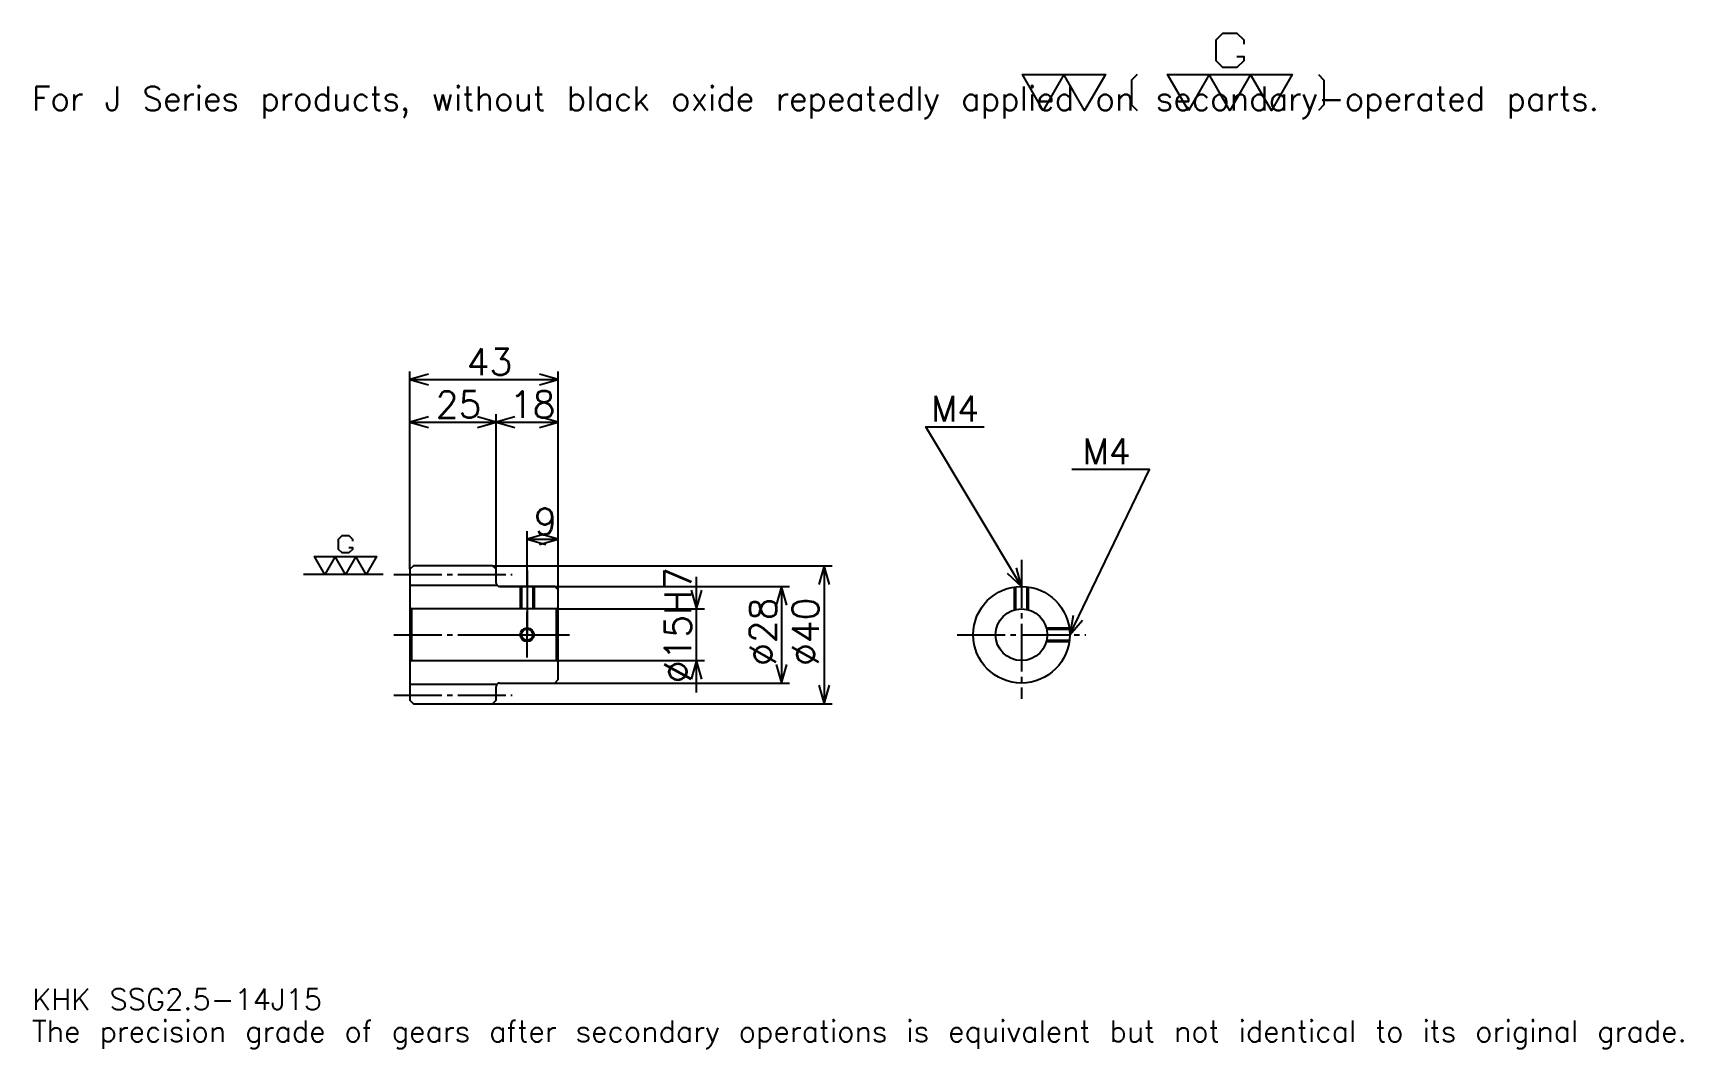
# Model space of a CAD drawing. Extents: x 16 to 494, y 6 to 300.
import ezdxf

# ---------------------------------------------------------------- set-up
doc = ezdxf.new("R2010")
doc.units = 0
doc.linetypes.add('DASHDOT', pattern=[18.521738, 13.891304, -1.543478, 1.543478, -1.543478])
doc.layers.get('0').update_dxf_attribs({"linetype": 'CONTINUOUS'})
doc.layers.add('DASHDOT', color=6, linetype='DASHDOT')
doc.styles.add('KANJI', font='TXT', dxfattribs={"bigfont": 'BIGFONT'})

msp = doc.modelspace()

# ---------------------------------------------------------------- linework, layer by layer
at = {"color": 5}
for p, q in [((125.021736, 145.793488), (125.021736, 202.130432)), ((168.021729, 145.793488), (168.021729, 202.130432)), ((125.021736, 199.815216), (168.021729, 199.815216)), ((125.021736, 187.467392), (150.021729, 187.467392)), ((150.021729, 145.793488), (150.021729, 189.782608)), ((150.021729, 187.467392), (168.021729, 187.467392)), ((159.021729, 145.793488), (159.021729, 155.826096)), ((159.021729, 153.510864), (168.021729, 153.510864)), ((125.021736, 144.793488), (125.021736, 145.793488)), ((149.021729, 145.793488), (168.021729, 145.793488)), ((150.021729, 144.793488), (150.021729, 145.793488)), ((159.021729, 139.793488), (159.021729, 145.793488)), ((159.021729, 139.793488), (159.021729, 145.793488)), ((168.021729, 145.793488), (247.510864, 145.793488)), ((168.021729, 138.793488), (168.021729, 145.793488)), ((245.195648, 145.793488), (245.195648, 105.79348)), ((151.021729, 139.793488), (168.021729, 139.793488)), ((168.021729, 139.793488), (235.16304, 139.793488)), ((208.152161, 109.032608), (208.152161, 142.554352)), ((232.847824, 139.793488), (232.847824, 111.79348)), ((168.021729, 133.293488), (210.467377, 133.293488)), ((168.021729, 118.29348), (210.467377, 118.29348)), ((151.021729, 111.79348), (168.021729, 111.79348)), ((168.021729, 111.79348), (235.16304, 111.79348)), ((149.021729, 105.79348), (168.021729, 105.79348)), ((168.021729, 105.79348), (247.510864, 105.79348))]:
    msp.add_line(p, q, dxfattribs=at)
at = {"color": 7}
msp.add_line((117.304344, 143.293488), (94.152168, 143.293488), dxfattribs=at)
at = {"color": 4}
for p, q in [((125.021736, 140.168488), (150.021729, 140.168488)), ((125.521736, 133.293488), (125.521736, 118.29348)), ((167.521729, 133.293488), (168.021729, 133.793488)), ((167.521729, 118.29348), (168.021729, 117.79348)), ((125.021736, 111.41848), (150.021729, 111.41848))]:
    msp.add_line(p, q, dxfattribs=at)
at = {"color": 7}
for points in [[(364.878265, 293.476959), (366.884766, 293.476959), (366.884766, 292.273041), (364.878265, 290.26651), (360.865204, 290.26651), (358.858704, 292.273041), (358.858704, 298.292603), (360.865204, 300.299133), (364.878265, 300.299133), (366.884766, 298.292603), (366.884766, 297.088684)], [(308.695648, 277.82608), (302.676086, 288.259979), (326.754333, 288.259979), (320.734772, 277.82608), (314.71521, 288.259979), (308.695648, 277.82608)], [(335.984344, 288.259979), (334.37912, 286.654785), (334.37912, 279.431305), (335.984344, 277.82608)], [(350.832611, 277.82608), (344.813049, 288.259979), (380.93042, 288.259979), (374.910858, 277.82608), (368.891296, 288.259979), (362.871735, 277.82608), (356.852173, 288.259979), (350.832611, 277.82608)], [(388.555206, 288.259979), (390.160431, 286.654785), (390.160431, 279.431305), (388.555206, 277.82608)], [(107.348907, 151.118912), (108.352173, 151.118912), (108.352173, 150.516953), (107.348907, 149.513702), (105.342392, 149.513702), (104.339127, 150.516953), (104.339127, 153.526733), (105.342392, 154.529999), (107.348907, 154.529999), (108.352173, 153.526733), (108.352173, 152.924789)], [(100.32608, 143.293488), (97.316299, 148.510437), (115.375, 148.510437), (112.365211, 143.293488), (109.355431, 148.510437), (106.34565, 143.293488), (103.335869, 148.510437), (100.32608, 143.293488)]]:
    msp.add_lwpolyline(points, dxfattribs=at)
at = {"color": 5}
for points in [[(130.423904, 201.358704), (125.021736, 199.815216), (130.423904, 198.271744)], [(162.619568, 198.271744), (168.021729, 199.815216), (162.619568, 201.358704)], [(130.423904, 189.010864), (125.021736, 187.467392), (130.423904, 185.92392)], [(144.619568, 185.92392), (150.021729, 187.467392), (144.619568, 189.010864)], [(155.423904, 189.010864), (150.021729, 187.467392), (155.423904, 185.92392)], [(162.619568, 185.92392), (168.021729, 187.467392), (162.619568, 189.010864)], [(302.413055, 139.793488), (274.630432, 186.097824), (291.608704, 186.097824)], [(316.413055, 125.79348), (339.565216, 173.75), (317.030426, 173.75)], [(164.42392, 155.054352), (159.021729, 153.510864), (164.42392, 151.967392)], [(162.619568, 151.967392), (168.021729, 153.510864), (162.619568, 155.054352)], [(246.739136, 140.391312), (245.195648, 145.793488), (243.652161, 140.391312)], [(298.31012, 143.631683), (302.413055, 139.793488), (300.957184, 145.219925)], [(234.391296, 134.391312), (232.847824, 139.793488), (231.304352, 134.391312)], [(206.608688, 138.695648), (208.152161, 133.293488), (209.695648, 138.695648)], [(317.371735, 131.329437), (316.413055, 125.79348), (320.151672, 129.98735)], [(209.695648, 112.891304), (208.152161, 118.29348), (206.608688, 112.891304)], [(231.304352, 117.195656), (232.847824, 111.79348), (234.391296, 117.195656)], [(243.652161, 111.195656), (245.195648, 105.79348), (246.739136, 111.195656)]]:
    msp.add_lwpolyline(points, dxfattribs=at)
at = {"color": 4}
for points in [[(150.021729, 140.793488), (150.021729, 144.793488), (149.021729, 145.793488), (126.021736, 145.793488), (125.021736, 144.793488), (125.021736, 117.79348)], [(151.021729, 111.79348), (167.021729, 111.79348), (168.021729, 112.79348), (168.021729, 138.793488), (167.021729, 139.793488), (151.021729, 139.793488)], [(157.021729, 139.793488), (157.021729, 133.293488)], [(157.401733, 139.793488), (157.401733, 133.293488)], [(160.641739, 139.793488), (160.641739, 133.293488)], [(161.021729, 139.793488), (161.021729, 133.293488)], [(300.413055, 133.021896), (300.413055, 139.649887)], [(300.79306, 133.116425), (300.79306, 139.699432)], [(304.033051, 133.116425), (304.033051, 139.699432)], [(304.413055, 133.021896), (304.413055, 139.649887)], [(125.021736, 117.79348), (125.521736, 118.29348), (167.521729, 118.29348), (167.521729, 133.293488), (125.521736, 133.293488), (125.021736, 133.793488)], [(309.641449, 127.79348), (316.26944, 127.79348)], [(309.735992, 127.413483), (316.319, 127.413483)], [(309.641449, 123.79348), (316.26944, 123.79348)], [(309.735992, 124.173477), (316.319, 124.173477)], [(125.021736, 117.79348), (125.021736, 106.79348), (126.021736, 105.79348), (149.021729, 105.79348), (150.021729, 106.79348), (150.021729, 110.79348)]]:
    msp.add_lwpolyline(points, dxfattribs=at)
for centre, radius in [((302.413055, 125.79348), 14), ((302.413055, 125.79348), 7.5), ((159.021729, 125.79348), 1.62)]:
    msp.add_circle(centre, radius, dxfattribs=at)
at = {"color": 7}
msp.add_circle((159.021729, 125.79348), 2, dxfattribs=at)
at = {"color": 4}
for centre, start, end in [((151.021729, 140.793488), 180, 270), ((151.021729, 110.79348), 90, 180)]:
    msp.add_arc(centre, 1, start, end, dxfattribs=at)
at = {"layer": 'DASHDOT', "color": 7}
for p, q in [((302.413055, 147.510864), (302.413055, 107.163048)), ((120.391304, 143.293488), (154.652176, 143.293488)), ((159.021729, 139.793488), (159.021729, 125.79348)), ((120.391304, 125.79348), (172.652176, 125.79348)), ((283.782593, 125.79348), (321.043488, 125.79348)), ((120.391304, 108.29348), (154.652176, 108.29348))]:
    msp.add_line(p, q, dxfattribs=at)
for points in [[(159.021729, 144.42392), (159.021729, 128.66304)], [(159.021729, 119.163048), (159.021729, 132.42392)], [(152.391296, 125.79348), (165.652176, 125.79348)]]:
    msp.add_lwpolyline(points, dxfattribs=at)

# ---------------------------------------------------------------- texts
at = {"color": 7, "style": 'KANJI'}
for s, height, p in [('For J Series products, without black oxide repeatedly applied on secondary-operated parts.', 6.945652, (15.434783, 277.82608)), ('43', 7.717391, (141.505432, 201.050003)), ('25', 7.717391, (132.505432, 188.702179)), ('18', 7.717391, (154.005432, 188.702179)), ('M4', 7.408696, (276.17392, 187.641312)), ('M4', 7.408696, (320.117371, 175.293488)), ('9', 7.717391, (161.01358, 154.745651)), ('KHK SSG2.5-14J15', 6.173913, (15.434783, 16.97826)), ('The precision grade of gears after secondary operations is equivalent but not identical to its original grade.', 6.173913, (15.434783, 7.717391))]:
    msp.add_text(s, height=height, dxfattribs=at).set_placement(p)
for s, p in [('%%c15H7', (206.608688, 111.709244)), ('%%c28', (231.304352, 116.725548)), ('%%c40', (243.652161, 116.725548))]:
    msp.add_text(s, height=7.717391, rotation=90, dxfattribs=at).set_placement(p)

doc.saveas('drawing.dxf')
